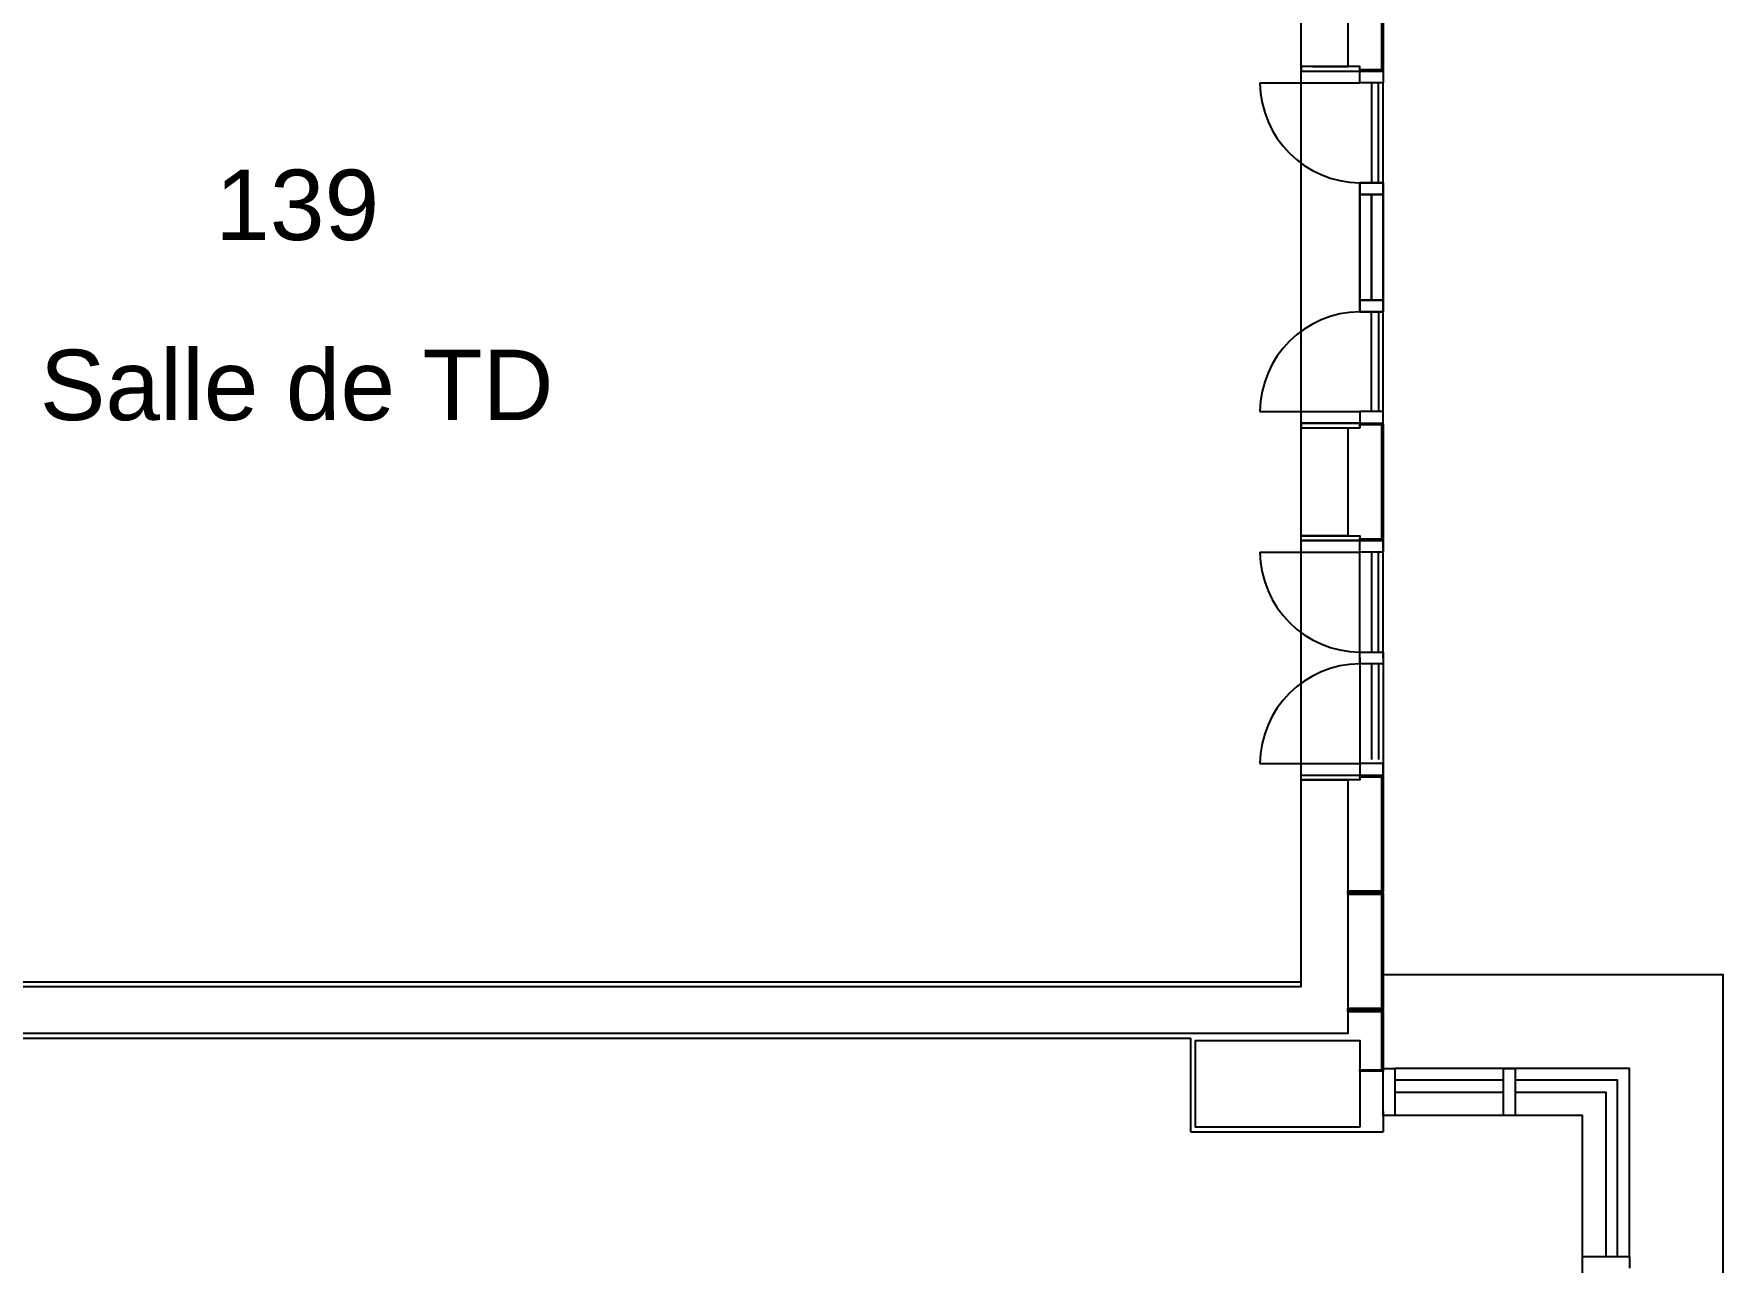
# Model space of a CAD drawing. Header units: centimetres. Extents: x -1707 to 3112, y 43 to 5669.
# Drawn here: x 155.03 to 162.23, y 61.29 to 66.52 of the extents above; entities that cross this region are included whole.
import ezdxf

# ---------------------------------------------------------------- set-up
doc = ezdxf.new("R2010")
doc.units = ezdxf.units.CM
doc.header["$LTSCALE"] = 100
doc.header["$MEASUREMENT"] = 0
for name, color, linetype in [('0_Désignation', 7, 'Continuous'), ('0_Numéro de salle', 250, 'Continuous'), ('1-cloison', 9, 'Continuous')]:
    doc.layers.add(name, color=color, linetype=linetype)
doc.styles.get("Standard").update_dxf_attribs({"font": 'arial.ttf', "height": 0.2})

msp = doc.modelspace()

# ---------------------------------------------------------------- linework, layer by layer
at = {"layer": '1-cloison', "color": 7}
for p, q in [((160.4294, 66.36), (160.4294, 66.86)), ((160.4294, 66.36), (160.6294, 66.36)), ((160.4794, 66.38), (160.6294, 66.38)), ((160.2544, 66.31), (160.6794, 66.31)), ((160.7294, 66.31), (160.7294, 65.885)), ((160.7594, 65.885), (160.7594, 66.31)), ((160.7794, 65.885), (160.7794, 66.31)), ((160.6794, 65.835), (160.6794, 65.385)), ((160.6794, 65.385), (160.6794, 65.835)), ((160.7294, 65.835), (160.7294, 65.385)), ((160.7294, 65.385), (160.7294, 65.835)), ((160.7794, 65.835), (160.7794, 65.385)), ((160.7794, 65.385), (160.7794, 65.835)), ((160.7294, 64.91), (160.7294, 65.335)), ((160.7594, 65.335), (160.7594, 64.91)), ((160.7794, 64.91), (160.7794, 65.335)), ((160.2544, 64.91), (160.6794, 64.91)), ((160.4294, 64.36), (160.4294, 64.86)), ((160.4294, 64.86), (160.6796, 64.86)), ((160.2545, 64.31), (160.6795, 64.31)), ((160.4294, 64.36), (160.6795, 64.36)), ((160.6795, 63.86), (160.6795, 64.36)), ((160.7295, 64.31), (160.7295, 63.885)), ((160.7595, 63.885), (160.7595, 64.31)), ((160.7795, 63.86), (160.7795, 64.36)), ((160.6795, 63.86), (160.6795, 63.36)), ((160.7295, 63.835), (160.7295, 63.4274)), ((160.7595, 63.835), (160.7595, 63.4274)), ((160.7795, 63.86), (160.7795, 63.36)), ((160.2545, 63.41), (160.6795, 63.41)), ((160.4294, 62.48), (160.4294, 63.36)), ((160.4294, 63.36), (160.6294, 63.36)), ((153.0501, 62.48), (160.4294, 62.48)), ((152.588, 62.24), (159.9594, 62.24)), ((159.9594, 61.84), (159.9594, 62.24)), ((160.7797, 61.9268), (160.7797, 61.84)), ((159.9594, 61.84), (160.7797, 61.84))]:
    msp.add_line(p, q, dxfattribs=at)
at = {"layer": '1-cloison', "color": 7, "ltscale": 2}
for p, q in [((160.4294, 64.86), (160.4294, 66.36)), ((160.6796, 64.86), (160.6796, 64.84)), ((160.6795, 64.38), (160.6795, 64.36)), ((160.4294, 63.36), (160.4294, 64.36)), ((160.6794, 62.23), (160.6794, 62.1956)), ((160.6794, 62.23), (160.6794, 61.86)), ((161.6287, 61.31), (161.8287, 61.31)), ((161.6287, 61.26), (161.6287, 61.31)), ((161.8287, 61.31), (161.8287, 61.26))]:
    msp.add_line(p, q, dxfattribs=at)
for points in [[(160.4294, 66.38), (160.4294, 66.84), (160.6293, 66.84), (160.6293, 66.38)], [(160.4294, 64.38), (160.4294, 64.84), (160.6294, 64.84), (160.6294, 64.38)], [(160.7797, 61.91), (160.7794, 62.11), (160.8294, 62.11), (160.8294, 61.91)], [(161.2925, 61.91), (161.2925, 62.11), (161.3425, 62.11), (161.3425, 61.91)]]:
    msp.add_lwpolyline(points, close=True, dxfattribs=at)
at = {"layer": '1-cloison', "color": 7}
for points in [[(160.6794, 66.8525), (160.6794, 66.8575), (160.7794, 66.8575), (160.7794, 66.3625), (160.6794, 66.3625), (160.6794, 66.3675), (160.7744, 66.3675), (160.7744, 66.8525), (160.6794, 66.8525)], [(160.6794, 64.8525), (160.6794, 64.8575), (160.7794, 64.8575), (160.7794, 64.3625), (160.6795, 64.3625), (160.6795, 64.3675), (160.7744, 64.3675), (160.7744, 64.8525), (160.6794, 64.8525)], [(160.4294, 63.34), (160.6294, 63.34), (160.6294, 62.26), (153.07, 62.26), (153.07, 62.46), (160.4295, 62.46), (160.4294, 63.34)], [(160.6795, 63.3525), (160.6795, 63.3575), (160.7794, 63.3575), (160.7794, 62.8625), (160.6294, 62.8625), (160.6294, 62.8675), (160.7744, 62.8675), (160.7744, 63.3525), (160.6795, 63.3525)], [(160.6294, 62.8525), (160.6294, 62.8575), (160.7794, 62.8575), (160.7794, 62.3625), (160.6294, 62.3625), (160.6294, 62.3675), (160.7744, 62.3675), (160.7744, 62.8525), (160.6294, 62.8525)], [(161.8287, 42.96), (162.2287, 42.96), (162.2287, 62.51), (160.7794, 62.51)], [(160.6294, 62.3525), (160.6294, 62.3575), (160.7794, 62.3575), (160.7794, 62.0995), (160.6794, 62.0995), (160.6794, 62.1045), (160.7744, 62.1045), (160.7744, 62.3525), (160.6294, 62.3525)], [(160.6794, 62.3525), (160.6794, 62.3575), (160.7794, 62.3575), (160.7794, 62.0995), (160.6794, 62.0995), (160.6794, 62.1045), (160.7744, 62.1045), (160.7744, 62.3525), (160.6794, 62.3525)]]:
    msp.add_lwpolyline(points, dxfattribs=at)
at = {"layer": '1-cloison', "color": 7, "linetype": 'Continuous'}
for points in [[(160.4294, 66.36), (160.6794, 66.36), (160.6794, 66.38), (160.4294, 66.38)], [(160.6794, 64.86), (160.4294, 64.86), (160.4294, 64.84), (160.6794, 64.84)], [(160.6795, 64.36), (160.4294, 64.36), (160.4294, 64.38), (160.6795, 64.38)], [(160.4294, 63.36), (160.6795, 63.36), (160.6795, 63.34), (160.4294, 63.34)]]:
    msp.add_lwpolyline(points, close=True, dxfattribs=at)
at = {"layer": '1-cloison', "color": 7}
for points in [[(160.7794, 66.36), (160.7794, 66.31), (160.6794, 66.31), (160.6794, 66.36)], [(160.7794, 65.885), (160.7794, 65.835), (160.6794, 65.835), (160.6794, 65.885)], [(160.7794, 65.835), (160.7794, 65.885), (160.6794, 65.885), (160.6794, 65.835)], [(160.7794, 65.885), (160.7794, 65.835), (160.6794, 65.835), (160.6794, 65.885)], [(160.7794, 65.335), (160.7794, 65.385), (160.6794, 65.385), (160.6794, 65.335)], [(160.7794, 65.335), (160.7794, 65.385), (160.6794, 65.385), (160.6794, 65.335)], [(160.7794, 65.385), (160.7794, 65.335), (160.6794, 65.335), (160.6794, 65.385)], [(160.7794, 64.86), (160.7794, 64.91), (160.6794, 64.91), (160.6794, 64.86)], [(160.7795, 64.36), (160.7795, 64.31), (160.6795, 64.31), (160.6795, 64.36)], [(160.7795, 63.885), (160.7795, 63.835), (160.6795, 63.835), (160.6795, 63.885)], [(160.7795, 63.36), (160.7795, 63.41), (160.6795, 63.41), (160.6795, 63.36)], [(160.6794, 61.86), (159.9794, 61.86), (159.9794, 62.23), (160.6794, 62.23)]]:
    msp.add_lwpolyline(points, close=True, dxfattribs=at)
at = {"layer": '1-cloison', "color": 7, "ltscale": 2}
for points in [[(161.8287, 61.31), (161.8287, 62.11), (160.8297, 62.11), (160.8297, 62.01), (161.2925, 62.01)], [(161.2925, 62.06), (160.8297, 62.06)], [(161.7787, 61.31), (161.7787, 62.06), (161.3425, 62.06)], [(161.3425, 62.01), (161.7287, 62.01), (161.7287, 61.31), (161.8287, 61.31)], [(160.3925, 43.56), (161.6287, 43.56), (161.6287, 61.91), (160.8294, 61.91)]]:
    msp.add_lwpolyline(points, dxfattribs=at)
at = {"layer": '1-cloison', "color": 7}
for centre, start, end in [((160.6831, 66.3136), 180.48382, 269.51611), ((160.6831, 64.9064), 90.48389, 179.51618), ((160.6831, 64.3136), 180.48382, 269.51611), ((160.6831, 63.4064), 90.48389, 179.51618)]:
    msp.add_arc(centre, 0.4286, start, end, dxfattribs=at)

# ---------------------------------------------------------------- texts
at = {"layer": '0_Désignation', "color": 7, "linetype": 'Continuous', "insert": (155.0541, 65.1733), "char_height": 0.3, "attachment_point": 1}
msp.add_mtext_dynamic_manual_height_columns('\\pxt4;{\\C256;Salle de TD}', width=3.360482, gutter_width=0.01, heights=[0], dxfattribs=at)
at = {"layer": '0_Numéro de salle', "color": 7, "linetype": 'Continuous', "insert": (155.8014, 65.9405), "char_height": 0.3, "attachment_point": 1}
msp.add_mtext_dynamic_manual_height_columns('139', width=0.021141, gutter_width=0.01, heights=[0], dxfattribs=at)

doc.saveas('drawing.dxf')
